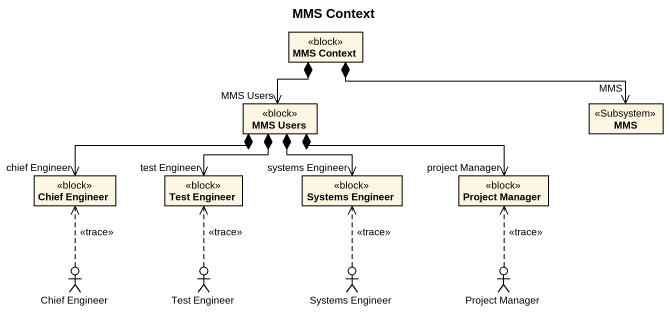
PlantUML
@startuml
title MMS Context
allowmixing
hide circle
hide empty members
class "MMS Context" as MMS_Context <<block>>
class "MMS Users" as MMS_Users <<block>>
class MMS <<Subsystem>>
class "Chief Engineer" as Chief_Engineer <<block>>
class "Test Engineer" as Test_Engineer <<block>>
class "Systems Engineer" as Systems_Engineer <<block>>
class "Project Manager" as Project_Manager <<block>>
actor "Chief Engineer" as Chief_Engineer_2
actor "Test Engineer" as Test_Engineer_2
actor "Systems Engineer" as Systems_Engineer_2
actor "Project Manager" as Project_Manager_2
MMS_Context *--> "MMS Users" MMS_Users
MMS_Context *-right-> "MMS" MMS
MMS_Users *-left-> "chief Engineer" Chief_Engineer
MMS_Users *--> "test Engineer" Test_Engineer
MMS_Users *--> "systems Engineer" Systems_Engineer
MMS_Users *-right-> "project Manager" Project_Manager
Chief_Engineer_2 .up.> Chief_Engineer : <<trace>>
Test_Engineer_2 .up.> Test_Engineer : <<trace>>
Systems_Engineer_2 .up.> Systems_Engineer : <<trace>>
Project_Manager_2 .up.> Project_Manager : <<trace>>
@enduml
